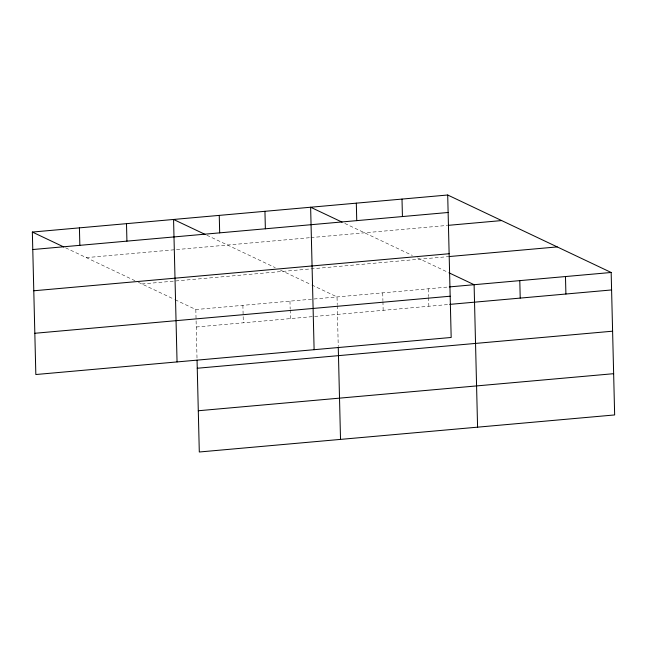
<?xml version="1.0" encoding="UTF-8"?>
<svg xmlns="http://www.w3.org/2000/svg" width="647" height="647" viewBox="0 0 647 647"><rect width="100%" height="100%" fill="white"/><g stroke="black" fill="none" stroke-linecap="round" stroke-linejoin="round"><path stroke-width="0.49" stroke-dasharray="3.23 2.43" d="M86.294 257.627L309.953 237.675M310.94 237.586L447.012 225.447M141.879 283.968L447.967 256.657M175.143 299.731L195.823 309.533L313.002 299.076M314.005 298.987L449.277 286.92M196.251 327.002L448.711 304.478M344.794 223.425L412.341 255.436M417.55 257.902L448.031 272.347M206.838 235.225L275.274 267.664M280.491 270.131L310.964 284.575M311.862 285.003L337.038 296.933L337.233 304.697M65.614 247.825L134.932 280.677M138.401 282.318L174.245 299.302M428.419 288.78L428.605 296.544M428.629 297.515L428.84 306.249M382.725 292.856L382.919 300.62M382.943 301.591L383.153 310.325M337.257 305.667L338.252 346.598M289.969 301.13L290.155 308.894M290.18 309.864L290.398 318.607M242.892 305.335L243.321 322.804M195.823 309.533L197.036 359.198"/><path stroke-width="0.97" d="M447.7 195.006L451.177 337.467L35.836 374.524L32.35 232.063L447.7 195.006L611.164 272.476L614.65 414.937L199.3 451.994L197.06 360.201M32.779 249.532L448.12 212.483M448.007 225.358L501.643 220.57M33.781 290.778L449.131 253.729M448.961 256.568L557.221 246.911M449.277 286.92L611.164 272.476M34.825 333.278L450.166 296.221M449.697 304.389L611.593 289.945M197.254 368.248L612.604 331.191M198.297 410.748L613.639 373.691M342.101 222.147L310.633 207.234L314.11 349.695M448.929 272.775L474.105 284.704L477.583 427.166M205.034 234.376L173.566 219.462L177.052 361.924M32.35 232.063L63.818 246.976M565.478 276.552L565.907 294.021M519.792 280.628L520.22 298.097M402.005 199.082L402.434 216.559M356.319 203.158L356.748 220.635M338.276 347.601L340.524 439.394M264.947 211.31L265.367 228.787M219.252 215.386L219.681 232.863M126.497 223.66L126.925 241.137M79.419 227.865L79.848 245.334"/></g></svg>
